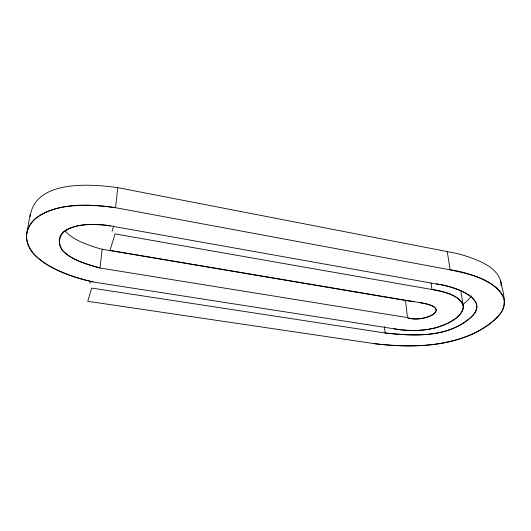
<?xml version="1.0" encoding="UTF-8"?>
<svg xmlns="http://www.w3.org/2000/svg" width="531" height="531" viewBox="0 0 531 531"><rect width="100%" height="100%" fill="white"/><g stroke="black" fill="none" stroke-linecap="round" stroke-linejoin="round"><path stroke-width="0.8" d="M26.756 233.408C25.309 242.116 29.802 250.532 36.022 256.347C52.343 270.73 73.776 277.653 94.677 282.24L394.082 328.802C415.514 332.386 440 331.125 457.53 316.874C476.28 300.958 444.613 290.53 431.962 289.514L115.114 233.925L109.95 250.366L419.105 302.537C456.766 307.987 422.603 323.93 406.474 317.452L99.987 268.009C86.599 264.332 72.17 260.363 62.26 250.081C46.881 223.073 95.056 222.456 110.521 225.907L436.044 283.932M30.128 216.522C35.159 179.471 90.841 183.918 117.763 187.649L115.552 207.707L450.122 269.821C476.141 272.987 529.215 293.663 491.175 322.689C458.426 347.832 413.921 348.124 374.64 343.71L87.748 301.296L91.71 288.081L385.081 332.997C413.032 336.004 445.542 337.948 468.72 319.191C494.427 299.126 452.419 285.711 436.296 283.972C452.385 285.764 494.354 299.139 468.72 319.191C445.522 337.928 413.032 335.964 385.081 332.997L384.437 326.605M460.789 290.517L463.351 306.374C461.585 318.965 446.783 324.149 436.197 327.614C422.49 331.178 407.987 331.271 394.082 328.802M65.121 230.892C71.546 238.406 81.084 242.182 90.111 245.594A88.704 51.095 7 0 0 97.691 248.043L102.191 249.271L99.987 268.009C85.206 263.555 47.83 254.528 62.95 232.585C76.311 222.15 94.664 224.075 110.521 225.907M93.164 281.961C78.21 278.675 63.594 273.671 50.08 266.429C38.186 259.672 25.349 248.993 26.683 233.872C27.532 228.217 30.526 223.033 34.628 219.104C57.434 201.8 88.677 204.143 115.552 207.707C98.162 204.86 80.36 204.415 62.923 207.103C48.062 209.831 30.811 216.529 26.862 232.804L26.835 232.936M26.683 233.872L30.194 214.285M89.965 283.381L90.569 281.311M112.081 231.224L113.674 226.02M471.422 295.979L468.481 299.603L463.098 304.462M413.377 301.389L414.638 301.435M412.162 301.323L411.001 301.23A36.652 17.921 -7.2 0 1 407.981 300.885L102.191 249.271M373.957 343.603C406.474 347.613 440.843 347.34 471.495 334.55C481.61 330.03 491.208 323.923 498.556 315.54C508.379 305.969 502.844 291.858 500.547 280.501C495.675 266.655 480.117 261.139 467.486 256.539A127.798 59.625 -5.2 0 0 455.996 253.28L117.895 187.669M419.43 302.577C455.983 307.847 423.486 323.598 407.503 317.644L405.472 300.453M503.952 298.13C494.434 278.41 469.563 274.321 450.122 269.821L447.255 251.428M500.547 280.501L500.906 282.24A67.643 32.278 -7.4 0 1 501.018 285.764M463.351 306.374C459.441 293.756 443.126 292.063 431.962 289.514L431.053 283.003"/></g></svg>
